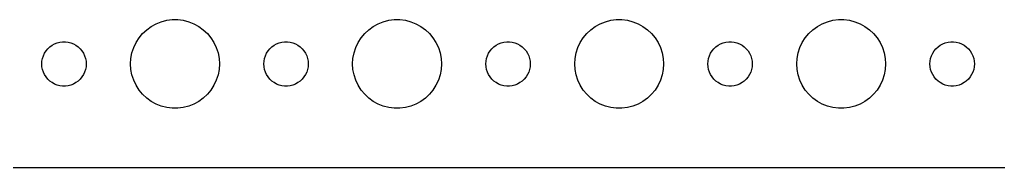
# Model space of a CAD drawing. Header units: metres. Extents: x -134 to 134, y -134 to 134.
# Drawn here: x -3 to 63.1, y -134.5 to -124.5 of the extents above; entities that cross this region are included whole.
import ezdxf

# ---------------------------------------------------------------- set-up
doc = ezdxf.new("R2010")
doc.units = ezdxf.units.M

msp = doc.modelspace()

# ---------------------------------------------------------------- linework, layer by layer
for p, q in [((5.58772, -125.188), (5.89252, -124.967)), ((5.89252, -124.967), (6.22266, -124.786)), ((6.22266, -124.786), (6.57294, -124.647)), ((6.57294, -124.647), (6.93785, -124.553)), ((6.93785, -124.553), (7.31161, -124.506)), ((7.31161, -124.506), (7.68837, -124.506)), ((7.68837, -124.506), (8.06213, -124.553)), ((8.06213, -124.553), (8.42705, -124.647)), ((8.42705, -124.647), (8.77733, -124.786)), ((8.77733, -124.786), (9.10747, -124.967)), ((9.10747, -124.967), (9.41226, -125.188)), ((20.5877, -125.188), (20.8925, -124.967)), ((20.8925, -124.967), (21.2227, -124.786)), ((21.2227, -124.786), (21.5729, -124.647)), ((21.5729, -124.647), (21.9379, -124.553)), ((21.9379, -124.553), (22.3116, -124.506)), ((22.3116, -124.506), (22.6884, -124.506)), ((22.6884, -124.506), (23.0621, -124.553)), ((23.0621, -124.553), (23.427, -124.647)), ((23.427, -124.647), (23.7773, -124.786)), ((23.7773, -124.786), (24.1075, -124.967)), ((24.1075, -124.967), (24.4123, -125.188)), ((35.5877, -125.188), (35.8925, -124.967)), ((35.8925, -124.967), (36.2227, -124.786)), ((36.2227, -124.786), (36.5729, -124.647)), ((36.5729, -124.647), (36.9379, -124.553)), ((36.9379, -124.553), (37.3116, -124.506)), ((37.3116, -124.506), (37.6884, -124.506)), ((37.6884, -124.506), (38.0621, -124.553)), ((38.0621, -124.553), (38.427, -124.647)), ((38.427, -124.647), (38.7773, -124.786)), ((38.7773, -124.786), (39.1075, -124.967)), ((39.1075, -124.967), (39.4123, -125.188)), ((50.5877, -125.188), (50.8925, -124.967)), ((50.8925, -124.967), (51.2227, -124.786)), ((51.2227, -124.786), (51.5729, -124.647)), ((51.5729, -124.647), (51.9379, -124.553)), ((51.9379, -124.553), (52.3116, -124.506)), ((52.3116, -124.506), (52.6884, -124.506)), ((52.6884, -124.506), (53.0621, -124.553)), ((53.0621, -124.553), (53.427, -124.647)), ((53.427, -124.647), (53.7773, -124.786)), ((53.7773, -124.786), (54.1075, -124.967)), ((54.1075, -124.967), (54.4123, -125.188)), ((5.07294, -125.737), (5.31308, -125.446)), ((5.31308, -125.446), (5.58772, -125.188)), ((9.41226, -125.188), (9.6869, -125.446)), ((9.6869, -125.446), (9.92705, -125.737)), ((20.0729, -125.737), (20.3131, -125.446)), ((20.3131, -125.446), (20.5877, -125.188)), ((24.4123, -125.188), (24.6869, -125.446)), ((24.6869, -125.446), (24.927, -125.737)), ((35.0729, -125.737), (35.3131, -125.446)), ((35.3131, -125.446), (35.5877, -125.188)), ((39.4123, -125.188), (39.6869, -125.446)), ((39.6869, -125.446), (39.927, -125.737)), ((50.0729, -125.737), (50.3131, -125.446)), ((50.3131, -125.446), (50.5877, -125.188)), ((54.4123, -125.188), (54.6869, -125.446)), ((54.6869, -125.446), (54.927, -125.737)), ((-0.95613, -126.344), (-0.80373, -126.234)), ((-0.80373, -126.234), (-0.63866, -126.143)), ((-0.63866, -126.143), (-0.46352, -126.073)), ((-0.46352, -126.073), (-0.28107, -126.027)), ((-0.28107, -126.027), (-0.09418, -126.003)), ((-0.09418, -126.003), (0.09418, -126.003)), ((0.09418, -126.003), (0.28107, -126.027)), ((0.28107, -126.027), (0.46352, -126.073)), ((0.46352, -126.073), (0.63866, -126.143)), ((0.63866, -126.143), (0.80373, -126.234)), ((0.80373, -126.234), (0.95613, -126.344)), ((4.71066, -126.396), (4.87108, -126.055)), ((4.87108, -126.055), (5.07294, -125.737)), ((9.92705, -125.737), (10.1289, -126.055)), ((10.1289, -126.055), (10.2893, -126.396)), ((14.0439, -126.344), (14.1963, -126.234)), ((14.1963, -126.234), (14.3613, -126.143)), ((14.3613, -126.143), (14.5365, -126.073)), ((14.5365, -126.073), (14.7189, -126.027)), ((14.7189, -126.027), (14.9058, -126.003)), ((14.9058, -126.003), (15.0942, -126.003)), ((15.0942, -126.003), (15.2811, -126.027)), ((15.2811, -126.027), (15.4635, -126.073)), ((15.4635, -126.073), (15.6387, -126.143)), ((15.6387, -126.143), (15.8037, -126.234)), ((15.8037, -126.234), (15.9561, -126.344)), ((19.7107, -126.396), (19.8711, -126.055)), ((19.8711, -126.055), (20.0729, -125.737)), ((24.927, -125.737), (25.1289, -126.055)), ((25.1289, -126.055), (25.2893, -126.396)), ((29.0439, -126.344), (29.1963, -126.234)), ((29.1963, -126.234), (29.3613, -126.143)), ((29.3613, -126.143), (29.5365, -126.073)), ((29.5365, -126.073), (29.7189, -126.027)), ((29.7189, -126.027), (29.9058, -126.003)), ((29.9058, -126.003), (30.0942, -126.003)), ((30.0942, -126.003), (30.2811, -126.027)), ((30.2811, -126.027), (30.4635, -126.073)), ((30.4635, -126.073), (30.6387, -126.143)), ((30.6387, -126.143), (30.8037, -126.234)), ((30.8037, -126.234), (30.9561, -126.344)), ((34.7107, -126.396), (34.8711, -126.055)), ((34.8711, -126.055), (35.0729, -125.737)), ((39.927, -125.737), (40.1289, -126.055)), ((40.1289, -126.055), (40.2893, -126.396)), ((44.0439, -126.344), (44.1963, -126.234)), ((44.1963, -126.234), (44.3613, -126.143)), ((44.3613, -126.143), (44.5365, -126.073)), ((44.5365, -126.073), (44.7189, -126.027)), ((44.7189, -126.027), (44.9058, -126.003)), ((44.9058, -126.003), (45.0942, -126.003)), ((45.0942, -126.003), (45.2811, -126.027)), ((45.2811, -126.027), (45.4635, -126.073)), ((45.4635, -126.073), (45.6387, -126.143)), ((45.6387, -126.143), (45.8037, -126.234)), ((45.8037, -126.234), (45.9561, -126.344)), ((49.7107, -126.396), (49.8711, -126.055)), ((49.8711, -126.055), (50.0729, -125.737)), ((54.927, -125.737), (55.1289, -126.055)), ((55.1289, -126.055), (55.2893, -126.396)), ((59.0439, -126.344), (59.1963, -126.234)), ((59.1963, -126.234), (59.3613, -126.143)), ((59.3613, -126.143), (59.5365, -126.073)), ((59.5365, -126.073), (59.7189, -126.027)), ((59.7189, -126.027), (59.9058, -126.003)), ((59.9058, -126.003), (60.0942, -126.003)), ((60.0942, -126.003), (60.2811, -126.027)), ((60.2811, -126.027), (60.4635, -126.073)), ((60.4635, -126.073), (60.6387, -126.143)), ((60.6387, -126.143), (60.8037, -126.234)), ((60.8037, -126.234), (60.9561, -126.344)), ((-1.45287, -127.127), (-1.39465, -126.948)), ((-1.39465, -126.948), (-1.31445, -126.777)), ((-1.31445, -126.777), (-1.21352, -126.618)), ((-1.21352, -126.618), (-1.09344, -126.473)), ((-1.09344, -126.473), (-0.95613, -126.344)), ((0.95613, -126.344), (1.09344, -126.473)), ((1.09344, -126.473), (1.21352, -126.618)), ((1.21352, -126.618), (1.31445, -126.777)), ((1.31445, -126.777), (1.39465, -126.948)), ((1.39465, -126.948), (1.45287, -127.127)), ((4.52365, -127.124), (4.59424, -126.754)), ((4.59424, -126.754), (4.71066, -126.396)), ((10.2893, -126.396), (10.4057, -126.754)), ((10.4057, -126.754), (10.4763, -127.124)), ((13.5471, -127.127), (13.6053, -126.948)), ((13.6053, -126.948), (13.6855, -126.777)), ((13.6855, -126.777), (13.7865, -126.618)), ((13.7865, -126.618), (13.9065, -126.473)), ((13.9065, -126.473), (14.0439, -126.344)), ((15.9561, -126.344), (16.0934, -126.473)), ((16.0934, -126.473), (16.2135, -126.618)), ((16.2135, -126.618), (16.3145, -126.777)), ((16.3145, -126.777), (16.3947, -126.948)), ((16.3947, -126.948), (16.4529, -127.127)), ((19.5237, -127.124), (19.5942, -126.754)), ((19.5942, -126.754), (19.7107, -126.396)), ((25.2893, -126.396), (25.4057, -126.754)), ((25.4057, -126.754), (25.4763, -127.124)), ((28.5471, -127.127), (28.6053, -126.948)), ((28.6053, -126.948), (28.6855, -126.777)), ((28.6855, -126.777), (28.7865, -126.618)), ((28.7865, -126.618), (28.9065, -126.473)), ((28.9065, -126.473), (29.0439, -126.344)), ((30.9561, -126.344), (31.0934, -126.473)), ((31.0934, -126.473), (31.2135, -126.618)), ((31.2135, -126.618), (31.3145, -126.777)), ((31.3145, -126.777), (31.3947, -126.948)), ((31.3947, -126.948), (31.4529, -127.127)), ((34.5237, -127.124), (34.5942, -126.754)), ((34.5942, -126.754), (34.7107, -126.396)), ((40.2893, -126.396), (40.4057, -126.754)), ((40.4057, -126.754), (40.4763, -127.124)), ((43.5471, -127.127), (43.6053, -126.948)), ((43.6053, -126.948), (43.6855, -126.777)), ((43.6855, -126.777), (43.7865, -126.618)), ((43.7865, -126.618), (43.9065, -126.473)), ((43.9065, -126.473), (44.0439, -126.344)), ((45.9561, -126.344), (46.0934, -126.473)), ((46.0934, -126.473), (46.2135, -126.618)), ((46.2135, -126.618), (46.3145, -126.777)), ((46.3145, -126.777), (46.3947, -126.948)), ((46.3947, -126.948), (46.4529, -127.127)), ((49.5237, -127.124), (49.5942, -126.754)), ((49.5942, -126.754), (49.7107, -126.396)), ((55.2893, -126.396), (55.4057, -126.754)), ((55.4057, -126.754), (55.4763, -127.124)), ((58.5471, -127.127), (58.6053, -126.948)), ((58.6053, -126.948), (58.6855, -126.777)), ((58.6855, -126.777), (58.7865, -126.618)), ((58.7865, -126.618), (58.9065, -126.473)), ((58.9065, -126.473), (59.0439, -126.344)), ((60.9561, -126.344), (61.0934, -126.473)), ((61.0934, -126.473), (61.2135, -126.618)), ((61.2135, -126.618), (61.3145, -126.777)), ((61.3145, -126.777), (61.3947, -126.948)), ((61.3947, -126.948), (61.4529, -127.127)), ((-1.5, -127.5), (-1.48816, -127.312)), ((-1.48816, -127.688), (-1.5, -127.5)), ((-1.48816, -127.312), (-1.45287, -127.127)), ((1.45287, -127.127), (1.48816, -127.312)), ((1.48816, -127.312), (1.5, -127.5)), ((1.5, -127.5), (1.48816, -127.688)), ((4.5, -127.5), (4.52365, -127.124)), ((4.52365, -127.876), (4.5, -127.5)), ((10.4763, -127.124), (10.5, -127.5)), ((10.5, -127.5), (10.4763, -127.876)), ((13.5, -127.5), (13.5118, -127.312)), ((13.5118, -127.688), (13.5, -127.5)), ((13.5118, -127.312), (13.5471, -127.127)), ((16.4529, -127.127), (16.4882, -127.312)), ((16.4882, -127.312), (16.5, -127.5)), ((16.5, -127.5), (16.4882, -127.688)), ((19.5, -127.5), (19.5237, -127.124)), ((19.5237, -127.876), (19.5, -127.5)), ((25.4763, -127.124), (25.5, -127.5)), ((25.5, -127.5), (25.4763, -127.876)), ((28.5, -127.5), (28.5118, -127.312)), ((28.5118, -127.688), (28.5, -127.5)), ((28.5118, -127.312), (28.5471, -127.127)), ((31.4529, -127.127), (31.4882, -127.312)), ((31.4882, -127.312), (31.5, -127.5)), ((31.5, -127.5), (31.4882, -127.688)), ((34.5, -127.5), (34.5237, -127.124)), ((34.5237, -127.876), (34.5, -127.5)), ((40.4763, -127.124), (40.5, -127.5)), ((40.5, -127.5), (40.4763, -127.876)), ((43.5, -127.5), (43.5118, -127.312)), ((43.5118, -127.688), (43.5, -127.5)), ((43.5118, -127.312), (43.5471, -127.127)), ((46.4529, -127.127), (46.4882, -127.312)), ((46.4882, -127.312), (46.5, -127.5)), ((46.5, -127.5), (46.4882, -127.688)), ((49.5, -127.5), (49.5237, -127.124)), ((49.5237, -127.876), (49.5, -127.5)), ((55.4763, -127.124), (55.5, -127.5)), ((55.5, -127.5), (55.4763, -127.876)), ((58.5, -127.5), (58.5118, -127.312)), ((58.5118, -127.688), (58.5, -127.5)), ((58.5118, -127.312), (58.5471, -127.127)), ((61.4529, -127.127), (61.4882, -127.312)), ((61.4882, -127.312), (61.5, -127.5)), ((61.5, -127.5), (61.4882, -127.688)), ((-1.45287, -127.873), (-1.48816, -127.688)), ((-1.39465, -128.052), (-1.45287, -127.873)), ((-1.31445, -128.223), (-1.39465, -128.052)), ((-1.21352, -128.382), (-1.31445, -128.223)), ((1.31445, -128.223), (1.21352, -128.382)), ((1.39465, -128.052), (1.31445, -128.223)), ((1.45287, -127.873), (1.39465, -128.052)), ((1.48816, -127.688), (1.45287, -127.873)), ((4.59424, -128.246), (4.52365, -127.876)), ((4.71066, -128.604), (4.59424, -128.246)), ((10.4057, -128.246), (10.2893, -128.604)), ((10.4763, -127.876), (10.4057, -128.246)), ((13.5471, -127.873), (13.5118, -127.688)), ((13.6053, -128.052), (13.5471, -127.873)), ((13.6855, -128.223), (13.6053, -128.052)), ((13.7865, -128.382), (13.6855, -128.223)), ((16.3145, -128.223), (16.2135, -128.382)), ((16.3947, -128.052), (16.3145, -128.223)), ((16.4529, -127.873), (16.3947, -128.052)), ((16.4882, -127.688), (16.4529, -127.873)), ((19.5942, -128.246), (19.5237, -127.876)), ((19.7107, -128.604), (19.5942, -128.246)), ((25.4057, -128.246), (25.2893, -128.604)), ((25.4763, -127.876), (25.4057, -128.246)), ((28.5471, -127.873), (28.5118, -127.688)), ((28.6053, -128.052), (28.5471, -127.873)), ((28.6855, -128.223), (28.6053, -128.052)), ((28.7865, -128.382), (28.6855, -128.223)), ((31.3145, -128.223), (31.2135, -128.382)), ((31.3947, -128.052), (31.3145, -128.223)), ((31.4529, -127.873), (31.3947, -128.052)), ((31.4882, -127.688), (31.4529, -127.873)), ((34.5942, -128.246), (34.5237, -127.876)), ((34.7107, -128.604), (34.5942, -128.246)), ((40.4057, -128.246), (40.2893, -128.604)), ((40.4763, -127.876), (40.4057, -128.246)), ((43.5471, -127.873), (43.5118, -127.688)), ((43.6053, -128.052), (43.5471, -127.873)), ((43.6855, -128.223), (43.6053, -128.052)), ((43.7865, -128.382), (43.6855, -128.223)), ((46.3145, -128.223), (46.2135, -128.382)), ((46.3947, -128.052), (46.3145, -128.223)), ((46.4529, -127.873), (46.3947, -128.052)), ((46.4882, -127.688), (46.4529, -127.873)), ((49.5942, -128.246), (49.5237, -127.876)), ((49.7107, -128.604), (49.5942, -128.246)), ((55.4057, -128.246), (55.2893, -128.604)), ((55.4763, -127.876), (55.4057, -128.246)), ((58.5471, -127.873), (58.5118, -127.688)), ((58.6053, -128.052), (58.5471, -127.873)), ((58.6855, -128.223), (58.6053, -128.052)), ((58.7865, -128.382), (58.6855, -128.223)), ((61.3145, -128.223), (61.2135, -128.382)), ((61.3947, -128.052), (61.3145, -128.223)), ((61.4529, -127.873), (61.3947, -128.052)), ((61.4882, -127.688), (61.4529, -127.873)), ((-1.09344, -128.527), (-1.21352, -128.382)), ((-0.95613, -128.656), (-1.09344, -128.527)), ((-0.80373, -128.766), (-0.95613, -128.656)), ((-0.63866, -128.857), (-0.80373, -128.766)), ((-0.46352, -128.927), (-0.63866, -128.857)), ((-0.28107, -128.973), (-0.46352, -128.927)), ((0.46352, -128.927), (0.28107, -128.973)), ((0.63866, -128.857), (0.46352, -128.927)), ((0.80373, -128.766), (0.63866, -128.857)), ((0.95613, -128.656), (0.80373, -128.766)), ((1.09344, -128.527), (0.95613, -128.656)), ((1.21352, -128.382), (1.09344, -128.527)), ((4.87108, -128.945), (4.71066, -128.604)), ((10.2893, -128.604), (10.1289, -128.945)), ((13.9065, -128.527), (13.7865, -128.382)), ((14.0439, -128.656), (13.9065, -128.527)), ((14.1963, -128.766), (14.0439, -128.656)), ((14.3613, -128.857), (14.1963, -128.766)), ((14.5365, -128.927), (14.3613, -128.857)), ((14.7189, -128.973), (14.5365, -128.927)), ((15.4635, -128.927), (15.2811, -128.973)), ((15.6387, -128.857), (15.4635, -128.927)), ((15.8037, -128.766), (15.6387, -128.857)), ((15.9561, -128.656), (15.8037, -128.766)), ((16.0934, -128.527), (15.9561, -128.656)), ((16.2135, -128.382), (16.0934, -128.527)), ((19.8711, -128.945), (19.7107, -128.604)), ((25.2893, -128.604), (25.1289, -128.945)), ((28.9065, -128.527), (28.7865, -128.382)), ((29.0439, -128.656), (28.9065, -128.527)), ((29.1963, -128.766), (29.0439, -128.656)), ((29.3613, -128.857), (29.1963, -128.766)), ((29.5365, -128.927), (29.3613, -128.857)), ((29.7189, -128.973), (29.5365, -128.927)), ((30.4635, -128.927), (30.2811, -128.973)), ((30.6387, -128.857), (30.4635, -128.927)), ((30.8037, -128.766), (30.6387, -128.857)), ((30.9561, -128.656), (30.8037, -128.766)), ((31.0934, -128.527), (30.9561, -128.656)), ((31.2135, -128.382), (31.0934, -128.527)), ((34.8711, -128.945), (34.7107, -128.604)), ((40.2893, -128.604), (40.1289, -128.945)), ((43.9065, -128.527), (43.7865, -128.382)), ((44.0439, -128.656), (43.9065, -128.527)), ((44.1963, -128.766), (44.0439, -128.656)), ((44.3613, -128.857), (44.1963, -128.766)), ((44.5365, -128.927), (44.3613, -128.857)), ((44.7189, -128.973), (44.5365, -128.927)), ((45.4635, -128.927), (45.2811, -128.973)), ((45.6387, -128.857), (45.4635, -128.927)), ((45.8037, -128.766), (45.6387, -128.857)), ((45.9561, -128.656), (45.8037, -128.766)), ((46.0934, -128.527), (45.9561, -128.656)), ((46.2135, -128.382), (46.0934, -128.527)), ((49.8711, -128.945), (49.7107, -128.604)), ((55.2893, -128.604), (55.1289, -128.945)), ((58.9065, -128.527), (58.7865, -128.382)), ((59.0439, -128.656), (58.9065, -128.527)), ((59.1963, -128.766), (59.0439, -128.656)), ((59.3613, -128.857), (59.1963, -128.766)), ((59.5365, -128.927), (59.3613, -128.857)), ((59.7189, -128.973), (59.5365, -128.927)), ((60.4635, -128.927), (60.2811, -128.973)), ((60.6387, -128.857), (60.4635, -128.927)), ((60.8037, -128.766), (60.6387, -128.857)), ((60.9561, -128.656), (60.8037, -128.766)), ((61.0934, -128.527), (60.9561, -128.656)), ((61.2135, -128.382), (61.0934, -128.527)), ((-0.09418, -128.997), (-0.28107, -128.973)), ((0.09418, -128.997), (-0.09418, -128.997)), ((0.28107, -128.973), (0.09418, -128.997)), ((5.07294, -129.263), (4.87108, -128.945)), ((5.31308, -129.554), (5.07294, -129.263)), ((5.58772, -129.812), (5.31308, -129.554)), ((9.6869, -129.554), (9.41226, -129.812)), ((9.92705, -129.263), (9.6869, -129.554)), ((10.1289, -128.945), (9.92705, -129.263)), ((14.9058, -128.997), (14.7189, -128.973)), ((15.0942, -128.997), (14.9058, -128.997)), ((15.2811, -128.973), (15.0942, -128.997)), ((20.0729, -129.263), (19.8711, -128.945)), ((20.3131, -129.554), (20.0729, -129.263)), ((20.5877, -129.812), (20.3131, -129.554)), ((24.6869, -129.554), (24.4123, -129.812)), ((24.927, -129.263), (24.6869, -129.554)), ((25.1289, -128.945), (24.927, -129.263)), ((29.9058, -128.997), (29.7189, -128.973)), ((30.0942, -128.997), (29.9058, -128.997)), ((30.2811, -128.973), (30.0942, -128.997)), ((35.0729, -129.263), (34.8711, -128.945)), ((35.3131, -129.554), (35.0729, -129.263)), ((35.5877, -129.812), (35.3131, -129.554)), ((39.6869, -129.554), (39.4123, -129.812)), ((39.927, -129.263), (39.6869, -129.554)), ((40.1289, -128.945), (39.927, -129.263)), ((44.9058, -128.997), (44.7189, -128.973)), ((45.0942, -128.997), (44.9058, -128.997)), ((45.2811, -128.973), (45.0942, -128.997)), ((50.0729, -129.263), (49.8711, -128.945)), ((50.3131, -129.554), (50.0729, -129.263)), ((50.5877, -129.812), (50.3131, -129.554)), ((54.6869, -129.554), (54.4123, -129.812)), ((54.927, -129.263), (54.6869, -129.554)), ((55.1289, -128.945), (54.927, -129.263)), ((59.9058, -128.997), (59.7189, -128.973)), ((60.0942, -128.997), (59.9058, -128.997)), ((60.2811, -128.973), (60.0942, -128.997)), ((5.89252, -130.033), (5.58772, -129.812)), ((6.22266, -130.214), (5.89252, -130.033)), ((6.57294, -130.353), (6.22266, -130.214)), ((8.77733, -130.214), (8.42705, -130.353)), ((9.10747, -130.033), (8.77733, -130.214)), ((9.41226, -129.812), (9.10747, -130.033)), ((20.8925, -130.033), (20.5877, -129.812)), ((21.2227, -130.214), (20.8925, -130.033)), ((21.5729, -130.353), (21.2227, -130.214)), ((23.7773, -130.214), (23.427, -130.353)), ((24.1075, -130.033), (23.7773, -130.214)), ((24.4123, -129.812), (24.1075, -130.033)), ((35.8925, -130.033), (35.5877, -129.812)), ((36.2227, -130.214), (35.8925, -130.033)), ((36.5729, -130.353), (36.2227, -130.214)), ((38.7773, -130.214), (38.427, -130.353)), ((39.1075, -130.033), (38.7773, -130.214)), ((39.4123, -129.812), (39.1075, -130.033)), ((50.8925, -130.033), (50.5877, -129.812)), ((51.2227, -130.214), (50.8925, -130.033)), ((51.5729, -130.353), (51.2227, -130.214)), ((53.7773, -130.214), (53.427, -130.353)), ((54.1075, -130.033), (53.7773, -130.214)), ((54.4123, -129.812), (54.1075, -130.033)), ((6.93785, -130.447), (6.57294, -130.353)), ((7.31161, -130.494), (6.93785, -130.447)), ((7.68837, -130.494), (7.31161, -130.494)), ((8.06213, -130.447), (7.68837, -130.494)), ((8.42705, -130.353), (8.06213, -130.447)), ((21.9379, -130.447), (21.5729, -130.353)), ((22.3116, -130.494), (21.9379, -130.447)), ((22.6884, -130.494), (22.3116, -130.494)), ((23.0621, -130.447), (22.6884, -130.494)), ((23.427, -130.353), (23.0621, -130.447)), ((36.9379, -130.447), (36.5729, -130.353)), ((37.3116, -130.494), (36.9379, -130.447)), ((37.6884, -130.494), (37.3116, -130.494)), ((38.0621, -130.447), (37.6884, -130.494)), ((38.427, -130.353), (38.0621, -130.447)), ((51.9379, -130.447), (51.5729, -130.353)), ((52.3116, -130.494), (51.9379, -130.447)), ((52.6884, -130.494), (52.3116, -130.494)), ((53.0621, -130.447), (52.6884, -130.494)), ((53.427, -130.353), (53.0621, -130.447)), ((-129.814, -134.49), (129.814, -134.49))]:
    msp.add_line(p, q)

doc.saveas('drawing.dxf')
